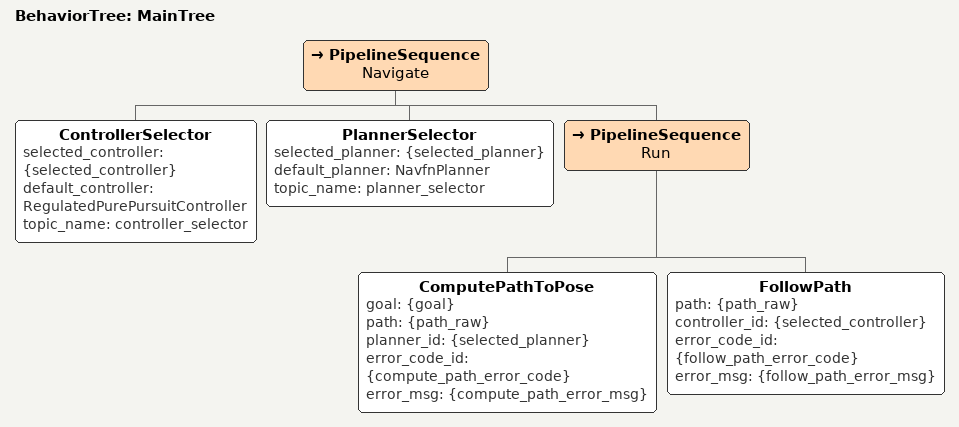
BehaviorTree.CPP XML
<root BTCPP_format="4" main_tree_to_execute="MainTree">
  <BehaviorTree ID="MainTree">
    <PipelineSequence name="Navigate">
      <ControllerSelector selected_controller="{selected_controller}" default_controller="RegulatedPurePursuitController" topic_name="controller_selector"/>
      <PlannerSelector selected_planner="{selected_planner}" default_planner="NavfnPlanner" topic_name="planner_selector"/>

        <PipelineSequence name="Run">
          <ComputePathToPose goal="{goal}" path="{path_raw}" planner_id="{selected_planner}" error_code_id="{compute_path_error_code}" error_msg="{compute_path_error_msg}"/>
          <FollowPath path="{path_raw}" controller_id="{selected_controller}" error_code_id="{follow_path_error_code}" error_msg="{follow_path_error_msg}"/>
        </PipelineSequence>

    </PipelineSequence>
  </BehaviorTree>
</root>
